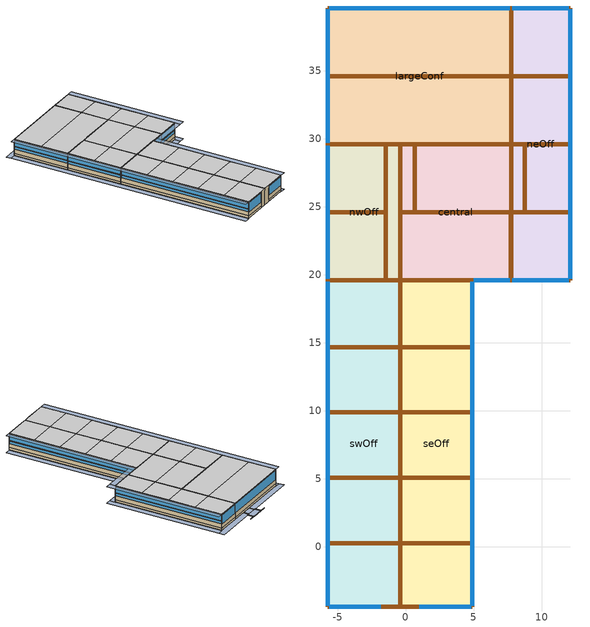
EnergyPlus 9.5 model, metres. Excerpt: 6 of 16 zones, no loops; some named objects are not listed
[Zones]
central
 floor to underfloor_void_space (internal_floor_4): 7.75,19.6 -0.41,19.6 -0.41,29.6 7.75,29.6 z1.12
 wall outside (insulated_metal_panel_wall_mull): 4.91,19.6 7.75,19.6 z1.12:1.52; 4.91,19.6 7.75,19.6 z3.92:4.12
 wall outside (insulated_metal_panel_wall_5): 4.91,19.6 7.75,19.6 z1.52:3.92
 wall to nwOff (internal_partition_9): -0.41,19.6 -0.41,29.6 z1.12:4.12
 wall to seOff (internal_partition_9): 4.91,19.6 -0.41,19.6 z1.12:4.12
 wall to largeConf (internal_partition_9): 7.74,29.6 -0.41,29.6 z1.12:4.12
 wall to neOff (internal_partition_9): 7.74,29.6 7.74,19.6 z1.12:4.12
 window (lowe_double_layer_uip0d43_100123456): 5.01,19.6 7.65,19.6 z2.84:3.87; 5.01,19.6 7.65,19.6 z2.27:2.74
 door inside (IRTSurface): 7.73,29.6 -0.41,29.6 / 7.74,29.59 7.74,19.6 / 4.9,19.6 -0.41,19.6 / -0.41,19.6 -0.41,29.59 z1.12:4.12; 7.74,24.6 -0.41,24.6 -0.41,19.6 7.74,19.6 z4.12; 0.65,24.6 7.74,24.6 7.74,29.59 0.65,29.59 z4.12
 ceiling to roofN0 (ceiling_tile_panel_12): -0.41,19.6 7.75,19.6 7.75,24.6 -0.41,24.6 z4.12
 ceiling to roofN1 (cooled_panel_12): -0.41,24.6 7.75,24.6 7.75,29.6 -0.41,29.6 z4.12
neOff
 floor to underfloor_void_space (internal_floor_noCarpet): 12.1,19.6 7.75,19.6 7.75,39.6 12.1,39.6 z1.12
 wall outside (insulated_metal_panel_wall_mull): 7.75,19.6 12.1,19.6 12.1,39.61 7.75,39.61 z1.12:1.52; 7.75,19.6 12.1,19.6 12.1,39.61 7.75,39.61 z3.92:4.12
 wall outside (insulated_metal_panel_wall_5): 7.75,19.6 12.1,19.6 12.1,39.61 7.75,39.61 z1.52:3.92
 wall to largeConf (internal_partition_9): 7.75,29.6 7.75,39.6 z1.12:4.12
 window (lowe_double_layer_uip0d43_100123456): 12.1,19.7 12.1,39.51 / 7.85,19.6 12,19.6 z2.84:3.87; 12.1,19.7 12.1,39.51 / 7.85,19.6 12,19.6 z2.27:2.74; 12,39.61 7.85,39.61 z2.27:3.87
 door inside (IRTSurface): 7.75,29.6 7.75,39.59 z1.12:4.12; 7.75,34.6 12.1,34.6 12.1,39.6 7.75,39.6 z4.12; 7.76,19.6 12.1,19.6 12.1,24.6 7.76,24.6 z4.12; 8.76,24.6 12.1,24.6 12.1,29.59 8.76,29.59 z4.12; 7.75,29.6 12.1,29.6 12.1,34.59 7.75,34.59 z4.12
 ceiling to roofN0 (ceiling_tile_panel_12): 7.75,19.6 12.1,19.6 12.1,24.6 7.75,24.6 z4.12
 ceiling to roofN3 (ceiling_tile_panel_12): 7.75,34.6 12.1,34.6 12.1,39.6 7.75,39.6 z4.12
 ceiling to roofN1 (cooled_panel_12): 7.75,24.6 12.1,24.6 12.1,29.6 7.75,29.6 z4.12
 ceiling to roofN2 (ceiling_tile_panel_12): 7.75,29.6 12.1,29.6 12.1,34.6 7.75,34.6 z4.12
seOff
 floor to underfloor_void_space (internal_floor_4): 4.91,-4.41 -0.41,-4.41 -0.41,19.6 4.91,19.6 z1.12
 wall outside (insulated_metal_panel_wall_5): 0.91,-4.41 4.91,-4.41 4.91,19.6 z1.52:3.92
 wall outside (insulated_metal_panel_wall_mull): 0.91,-4.41 4.91,-4.41 4.91,19.6 z3.92:4.12; 0.91,-4.41 4.91,-4.41 4.91,19.6 z1.12:1.52
 wall to swOff (internal_partition_9): -0.41,19.6 -0.41,-4.41 z1.12:4.12
 wall adiabatic (insulated_metal_panel_wall_5): -0.41,-4.41 0.91,-4.41 z1.12:4.12
 window (lowe_double_layer_uip0d43_100123456): 4.91,-4.31 4.91,19.5 z2.27:2.74; 4.91,-4.31 4.91,19.5 z2.84:3.87; 1.01,-4.41 4.81,-4.41 z2.27:3.87
 door inside (IRTSurface): -0.41,19.6 -0.41,-4.4 z1.12:4.12; -0.41,0.29 4.91,0.29 4.91,5.08 -0.41,5.08 z4.12; -0.41,5.09 4.91,5.09 4.91,9.88 -0.41,9.88 z4.12; -0.41,9.89 4.91,9.89 4.91,14.68 -0.41,14.68 z4.12; -0.41,-4.41 4.91,-4.41 4.91,0.28 -0.41,0.28 z4.12; -0.41,14.69 4.91,14.69 4.91,19.59 -0.41,19.59 z4.12
 ceiling to roofS1 (ceiling_tile_panel_12): -0.41,0.29 4.91,0.29 4.91,5.09 -0.41,5.09 z4.12
 ceiling to roofS2 (ceiling_tile_panel_12): -0.41,5.09 4.91,5.09 4.91,9.89 -0.41,9.89 z4.12
 ceiling to roofS3 (ceiling_tile_panel_12): -0.41,9.89 4.91,9.89 4.91,14.69 -0.41,14.69 z4.12
 ceiling to roofS0 (ceiling_tile_panel_12): -0.41,-4.41 4.91,-4.41 4.91,0.29 -0.41,0.29 z4.12
 ceiling to roofS4 (ceiling_tile_panel_12): -0.41,14.69 4.91,14.69 4.91,19.6 -0.41,19.6 z4.12
swOff
 floor to underfloor_void_space (internal_floor_4): -0.41,-4.41 -5.72,-4.41 -5.72,19.6 -0.41,19.6 z1.12
 wall outside (insulated_metal_panel_wall_mull): -5.72,19.6 -5.72,-4.41 -1.72,-4.41 z3.92:4.12; -5.72,19.6 -5.72,-4.41 -1.72,-4.41 z1.12:1.52
 wall outside (insulated_metal_panel_wall_5): -5.72,19.6 -5.72,-4.41 -1.72,-4.41 z1.52:3.92
 wall to nwOff (internal_partition_9): -5.72,19.6 -0.41,19.6 z1.12:4.12
 wall adiabatic (insulated_metal_panel_wall_5): -1.72,-4.41 -0.41,-4.41 z1.12:4.12
 window (lowe_double_layer_uip0d43_100123456): -5.72,19.5 -5.72,-4.31 z2.84:3.87; -5.72,19.5 -5.72,-4.31 z2.27:2.74; -5.62,-4.41 -1.82,-4.41 z2.27:3.87
 door inside (IRTSurface): -5.72,19.6 -0.42,19.6 z1.12:4.12; -5.72,5.09 -0.41,5.09 -0.41,9.88 -5.72,9.88 z4.12; -5.72,9.89 -0.41,9.89 -0.41,14.68 -5.72,14.68 z4.12; -5.72,-4.41 -0.41,-4.41 -0.41,0.28 -5.72,0.28 z4.12; -5.72,14.69 -0.41,14.69 -0.41,19.59 -5.72,19.59 z4.12
 ceiling to roofS1 (ceiling_tile_panel_12): -5.72,0.29 -0.41,0.29 -0.41,5.09 -5.72,5.09 z4.12
 ceiling to roofS2 (ceiling_tile_panel_12): -5.72,5.09 -0.41,5.09 -0.41,9.89 -5.72,9.89 z4.12
 ceiling to roofS3 (ceiling_tile_panel_12): -5.72,9.89 -0.41,9.89 -0.41,14.69 -5.72,14.69 z4.12
 ceiling to roofS0 (ceiling_tile_panel_12): -5.72,-4.41 -0.41,-4.41 -0.41,0.29 -5.72,0.29 z4.12
 ceiling to roofS4 (ceiling_tile_panel_12): -5.72,14.69 -0.41,14.69 -0.41,19.6 -5.72,19.6 z4.12
nwOff
 floor to underfloor_void_space (internal_floor_noCarpet): -0.41,19.6 -5.72,19.6 -5.72,29.6 -0.41,29.6 z1.12
 wall outside (insulated_metal_panel_wall_5): -5.72,29.6 -5.72,19.6 z1.52:3.92
 wall outside (insulated_metal_panel_wall_mull): -5.72,29.6 -5.72,19.6 z3.92:4.12; -5.72,29.6 -5.72,19.6 z1.12:1.52
 wall to largeConf (internal_partition_9): -5.72,29.6 -0.41,29.6 z1.12:4.12
 window (lowe_double_layer_uip0d43_100123456): -5.72,29.5 -5.72,19.7 z2.84:3.87; -5.72,29.5 -5.72,19.7 z2.27:2.74
 door inside (IRTSurface): -5.72,29.6 -0.42,29.6 z1.12:4.12; -5.72,19.6 -1.47,19.6 -1.47,24.59 -5.72,24.59 z4.12; -5.72,24.6 -1.47,24.6 -1.47,29.59 -5.72,29.59 z4.12
 ceiling to roofN0 (cooled_panel_12): -0.41,24.6 -5.72,24.6 -5.72,19.6 -0.41,19.6 z4.12
 ceiling to roofN1 (cooled_panel_12): -5.72,24.6 -0.41,24.6 -0.41,29.6 -5.72,29.6 z4.12
largeConf
 floor to underfloor_void_space (internal_floor_noCarpet): 7.75,29.6 -5.72,29.6 -5.72,39.6 7.75,39.6 z1.12
 wall outside (insulated_metal_panel_wall_5): 7.75,39.61 -5.72,39.6 -5.72,29.6 z1.52:3.92
 wall outside (insulated_metal_panel_wall_mull): 7.75,39.61 -5.72,39.6 -5.72,29.6 z3.92:4.12; 7.75,39.61 -5.72,39.6 -5.72,29.6 z1.12:1.52
 window (lowe_double_layer_uip0d43_100123456): -5.72,39.5 -5.72,29.7 z2.27:2.74; -5.72,39.5 -5.72,29.7 z2.84:3.87; 7.65,39.6 -5.62,39.6 z2.27:3.87
 door inside (IRTSurface): -5.72,34.6 7.74,34.6 7.74,39.59 -5.72,39.59 z4.12; -5.72,29.6 7.74,29.6 7.74,34.59 -5.72,34.59 z4.12
 ceiling to roofN3 (ceiling_tile_panel_12): -5.72,34.6 7.75,34.6 7.75,39.6 -5.72,39.6 z4.12
 ceiling to roofN2 (ceiling_tile_panel_12): -5.72,29.6 7.75,29.6 7.75,34.6 -5.72,34.6 z4.12
shading: 1.88,41.75 2.88,41.75 / 2.88,41.75 2.88,40.61 / 2.88,40.61 3.18,40.61 / 3.18,40.61 3.19,39.6 / 3.19,39.6 4.98,39.6 / 4.98,39.6 4.98,40.61 / 4.98,40.61 5.28,40.61 / 5.28,40.61 5.28,41.75 / 5.28,41.75 6.28,41.75 z1.02:1.12; 13.1,18.6 12.1,18.6 12.1,39.61 13.1,39.61 z4.12; 5.91,-4.41 4.91,-4.41 4.91,19.6 5.91,19.6 z4.12; 12.1,18.6 5.92,18.6 5.92,19.6 12.1,19.6 z4.12; -5.72,-4.4 -6.72,-4.4 -6.72,39.61 -5.72,39.61 z4.12; -5.72,-4.41 -6.72,-4.41 -6.72,39.6 -5.72,39.6 z1.02; 5.91,-4.41 4.91,-4.41 4.91,19.6 5.91,19.6 z1.02; 12.1,18.6 5.92,18.6 5.92,19.6 12.1,19.6 z1.02; 13.1,18.59 12.1,18.59 12.1,39.6 13.1,39.6 z1.02; 4.98,39.6 3.19,39.6 3.18,40.61 4.98,40.61 z1.02; 5.28,40.61 4.98,40.61 4.98,41.75 5.28,41.75 z1.02; 4.98,40.61 2.88,40.61 2.88,41.75 4.98,41.75 z1.02; 3.19,39.6 4.98,39.6 4.98,40.61 3.18,40.61 z1.12; 3.18,40.61 5.28,40.61 5.28,41.75 3.17,41.75 z1.12; 3.18,39.61 -6.72,39.6 -6.72,40.6 3.18,40.61 z1.02; 13.1,39.61 4.98,39.6 4.98,40.6 13.1,40.61 z1.02
[Building]
Building: North Axis {deg}=15; Terrain=Suburbs; Loads Convergence Tolerance Value {W}=0.04; Temperature Convergence Tolerance Value {deltaC}=0.4; Solar Distribution=FullExterior; Maximum Number of Warmup Days=25; Minimum Number of Warmup Days=6
[Site:Location]
Pittsburgh PA USA: Latitude {deg}=40.36; Longitude {deg}=-79.92; Time Zone {hr}=-5; Elevation {m}=388
[SizingPeriod:DesignDay] Day of Month=15; Humidity Condition Type=WetBulb; Barometric Pressure {Pa}=96749.9; Wind Direction {deg}=0; Rain Indicator=No; Snow Indicator=No
Name | Month | Day Type | Maximum Dry-Bulb Temperature {C} | Daily Dry-Bulb Temperature Range {deltaC} | Wetbulb or DewPoint at Maximum Dry-Bulb {C} | Wind Speed {m/s} | Daylight Saving Time Indicator | Sky Clearness
Summer Design Day in Pittsburgh PA 99.6 | 7 | SummerDesignDay | 32.2 | 9.8 | 22.4 | 0 | Yes | 0.98
Winter Design Day in Pittsburgh PA 99.6 | 1 | WinterDesignDay | -14.7 | 0 | -14.7 | 11.2 | No | 0
[Site:GroundTemperature:BuildingSurface]
18, 18, 18, 18, 18, 18, 18, 18, 18, 18, 18, 18
[Site:GroundTemperature:FCfactorMethod]
2.1, 1.21, 2.79, 5.27, 11.76, 16.77, 20.14, 21.17, 19.42, 15.53, 10.34, 5.52
[Site:GroundTemperature:Shallow]
14, 14, 14, 14, 14, 14, 14, 14, 14, 14, 14, 14
[Site:GroundTemperature:Deep]
14, 14, 14, 14, 14, 14, 14, 14, 14, 14, 14, 14
[Site:GroundReflectance]
0.2, 0.2, 0.2, 0.2, 0.2, 0.2, 0.2, 0.2, 0.2, 0.2, 0.2, 0.2
[Site:GroundReflectance:SnowModifier]
2, 2
[Material] Roughness=Rough; Thermal Absorptance=0.9
Name | Thickness {m} | Conductivity {W/m-K} | Density {kg/m3} | Specific Heat {J/kg-K} | Solar Absorptance | Visible Absorptance
aerated_concrete_1cm | 0.05 | 1.13 | 2000 | 1000 | 0.6 | 0.6
steel_5mm | 0.05 | 45 | 7800 | 480 | 0.6 | 0.6
foam_polyisocyanate_105mm | 0.105 | 0.03 | 45 | 1470 | 0.6 | 0.6
foam_polyisocyanate_105mm_mull | 0.0025 | 0.03 | 45 | 1470 | 0.6 | 0.6
gypsum_plasterboard_25mm | 0.025 | 0.25 | 900 | 1000 | 0.5 | 0.5
ceiling_tile_1cm | 0.005 | 0.056 | 380 | 1000 | 0.5 | 0.5
copper_2mm | 0.005 | 200 | 7000 | 460 | 0.6 | 0.6
[Material:NoMass] Roughness=Rough; Thermal Absorptance=0.9; Solar Absorptance=0.7; Visible Absorptance=0.7
Name | Thermal Resistance {m2-K/W}
carpet | 0.28
air_gap_10mm | 0.15
[Material:InfraredTransparent]
IRTMaterial
[WindowMaterial:SimpleGlazingSystem]
iw_ext_win_simple: U-Factor {W/m2-K}=2.655; Solar Heat Gain Coefficient=0.422; Visible Transmittance=0.252
[WindowMaterial:Blind] Slat Orientation=Horizontal; Slat Infrared Hemispherical Transmittance=0; Blind Top Opening Multiplier=0.5; Blind Bottom Opening Multiplier=0.5; Blind Left Side Opening Multiplier=0.5; Blind Right Side Opening Multiplier=0.5; Minimum Slat Angle {deg}=0
Name | Slat Width {m} | Slat Separation {m} | Slat Thickness {m} | Slat Angle {deg} | Slat Conductivity {W/m-K} | Slat Beam Solar Transmittance | Front Side Slat Beam Solar Reflectance | Back Side Slat Beam Solar Reflectance | Slat Diffuse Solar Transmittance | Front Side Slat Diffuse Solar Reflectance | Back Side Slat Diffuse Solar Reflectance | Slat Beam Visible Transmittance | Front Side Slat Beam Visible Reflectance | Back Side Slat Beam Visible Reflectance | Slat Diffuse Visible Transmittance | Front Side Slat Diffuse Visible Reflectance | Back Side Slat Diffuse Visible Reflectance | Front Side Slat Infrared Hemispherical Emissivity | Back Side Slat Infrared Hemispherical Emissivity | Blind to Glass Distance {m} | Maximum Slat Angle {deg}
external_reflector_30001 | 0.37 | 0.37 | 0.01 | 0 | 1 | 0.332 | 0.5 | 0.1 | 0.332 | 0.5 | 0.1 | 0.337 | 0.5 | 0.1 | 0.337 | 0.5 | 0.1 | 0.84 | 0.84 | 1 | 90
blind_3002 | 0.007 | 0.005 | 0.0002 | 20 | 221 | 0 | 0.8 | 0.8 | 0 | 0.8 | 0.8 | 0 | 0.8 | 0.8 | 0 | 0.8 | 0.8 | 0.9 | 0.9 | 0.02 | 0
[Construction]
insulated_metal_panel_wall_5: steel_5mm, foam_polyisocyanate_105mm, steel_5mm
internal_partition_9: gypsum_plasterboard_25mm, air_gap_10mm, gypsum_plasterboard_25mm
lowe_double_layer_uip0d43_100123456: iw_ext_win_simple
lowe_double_layer_inside_blind_2001: iw_ext_win_simple, blind_3002
lowe_double_layer_outside_reflector_2004: external_reflector_30001, iw_ext_win_simple
internal_floor_4: aerated_concrete_1cm, carpet
internal_floor_noCarpet: aerated_concrete_1cm
ceiling_tile_panel_12: ceiling_tile_1cm
IRTSurface: IRTMaterial
cooled_panel_12: copper_2mm, copper_2mm
insulated_metal_panel_wall_mull: steel_5mm, foam_polyisocyanate_105mm_mull, copper_2mm
[Zone] Type=1; Multiplier=1; Zone Inside Convection Algorithm=TARP; Part of Total Floor Area=Yes
swOff; seOff; nwOff; neOff; central; largeConf
[RoomAirModelType] Room-Air Modeling Type=UnderFloorAirDistributionInterior; Air Temperature Coupling Strategy=DIRECT
Name | Zone
seOff RoomAir Model | seOff
swOff RoomAir Model | swOff
[InternalMass] Construction=internal_floor_noCarpet; Surface Area {m2}=600.1234
Name | Zone or ZoneList
swOff_intMass | swOff
seOff_intMass | seOff
nwOff_intMass | nwOff
neOff_intMass | neOff
largeConf_intMass | largeConf
central_intMass | central
[RoomAirSettings:UnderFloorAirDistributionInterior] Number of Diffusers=8; Power per Plume {W}=Autocalculate; Design Effective Area of Diffuser {m2}=Autocalculate; Diffuser Slot Angle from Vertical {deg}=Autocalculate; Temperature Difference Threshold for Reporting {deltaC}=0.001; Floor Diffuser Type=Swirl; Transition Height {m}=1.7; Coefficient A=Autocalculate; Coefficient B=Autocalculate; Coefficient C=Autocalculate; Coefficient D=Autocalculate; Coefficient E=Autocalculate
seOff; swOff
[WindowShadingControl] Shading Control Type=AlwaysOn; Shading Control Is Scheduled=No; Glare Control Is Active=No; Setpoint 2 {W/m2 or deg C}=0; Multiple Surface Control Type=Sequential
Name | Zone | Shading Type | Construction with Shading | Type of Slat Angle Control for Blinds | Fenestration Surface 1 | Fenestration Surface 2
interior_blind_control_1001-seOff | seOff | InteriorBlind | lowe_double_layer_inside_blind_2001 | FixedSlatAngle | seOff_Wall_south_Win
external_reflector_control_1004-neOff | neOff | ExteriorBlind | lowe_double_layer_outside_reflector_2004 | BlockBeamSolar | neOff_Wall_east_Win_top | neOff_Wall_south_Win_top
external_reflector_control_1004-central | central | ExteriorBlind | lowe_double_layer_outside_reflector_2004 | BlockBeamSolar | central_Wall_south_Win_top
external_reflector_control_1004-seOff | seOff | ExteriorBlind | lowe_double_layer_outside_reflector_2004 | BlockBeamSolar | seOff_wall_east_Win_top
external_reflector_control_1004-nwOff | nwOff | ExteriorBlind | lowe_double_layer_outside_reflector_2004 | BlockBeamSolar | nwOff_Wall_mid_Win_top
external_reflector_control_1004-swOff | swOff | ExteriorBlind | lowe_double_layer_outside_reflector_2004 | BlockBeamSolar | swOff_wall_west_Win_top
external_reflector_control_1004-largeConf | largeConf | ExteriorBlind | lowe_double_layer_outside_reflector_2004 | BlockBeamSolar | largeConf_Wall_west_Win_top
[ZoneMixing] Schedule=On 24/7; Design Flow Rate Calculation Method=AirChanges/Hour; Air Changes per Hour {1/hr}=10; Delta Temperature {deltaC}=0
Name | Zone | Source Zone
nwOff_to_swOff_mixing | swOff | nwOff
swOff_to_nwOff_mixing | nwOff | swOff
nwOff_to_central_mixing | central | nwOff
central_to_nwOff_mixing | nwOff | central
nwOff_to_largeConf_mixing | largeConf | nwOff
largeConf_to_nwOff_mixing | nwOff | largeConf
largeConf_to_central_mixing | central | largeConf
central_to_largeConf_mixing | largeConf | central
largeConf_to_neOff_mixing | neOff | largeConf
neOff_to_largeConf_mixing | largeConf | neOff
neOff_to_central_mixing | central | neOff
central_to_neOff_mixing | neOff | central
central_to_seOff_mixing | seOff | central
seOff_to_central_mixing | central | seOff
seOff_to_swOff_mixing | swOff | seOff
swOff_to_seOff_mixing | seOff | swOff
[People] Number of People Calculation Method=People; Fraction Radiant=0.3; Sensible Heat Fraction=AutoCalculate; Carbon Dioxide Generation Rate {m3/s-W}=3.82e-08; Enable ASHRAE 55 Comfort Warnings=No; Mean Radiant Temperature Calculation Type=ZoneAveraged; Work Efficiency Schedule=Work efficiency; Clothing Insulation Calculation Method=ClothingInsulationSchedule; Clothing Insulation Schedule=Clothing Schedule Normal; Air Velocity Schedule=AirVelocitySchedule; Thermal Comfort Model 1 Type=Fanger
Name | Zone or ZoneList | Number of People Schedule | Number of People | Activity Level Schedule
People central | central | Office_EatDrink_Occ | 3 | Activity Schedule Walking
People neOff | neOff | iw_office_term_related_occ | 2 | Activity Schedule Seated
People seOff | seOff | iw_office_term_related_occ | 8 | Activity Schedule Seated
People nwOff | nwOff | iw_office_term_related_occ | 2 | Activity Schedule Seated
People swOff | swOff | iw_office_term_related_occ | 8 | Activity Schedule Seated
People largeConf | largeConf | iw_classroom_occ | 20 | Activity Schedule Seated
[Lights] Design Level Calculation Method=LightingLevel; Return Air Fraction=0; Fraction Radiant=0.42; Fraction Visible=0.18; Fraction Replaceable=1
Name | Zone or ZoneList | Schedule | Lighting Level {W}
central General lighting | central | iw_off | 1400
neOff General lighting | neOff | iw_off | 1500
seOff General lighting | seOff | iw_office_phd_light | 2400
nwOff General lighting | nwOff | iw_off | 850
swOff General lighting | swOff | iw_office_phd_light | 2400
largeConf General lighting | largeConf | iw_off | 2400
[ElectricEquipment] Design Level Calculation Method=Watts/Area; Fraction Latent=0; Fraction Radiant=0.2; Fraction Lost=0
Name | Zone or ZoneList | Schedule | Watts per Zone Floor Area {W/m2}
central Equipment 1 | central | iw_office_allyear_occ | 10
neOff Equipment 1 | neOff | iw_office_allyear_occ | 40
seOff Computing gain 1 | seOff | iw_office_allyear_occ | 20
nwOff Computing gain 1 | nwOff | iw_office_allyear_occ | 10
swOff Computing gain 1 | swOff | iw_office_allyear_occ | 10
largeConf Equipment 1 | largeConf | iw_classroom_occ | 10
[ZoneInfiltration:DesignFlowRate] Schedule=Infiltration_Mar_More; Design Flow Rate Calculation Method=AirChanges/Hour; Air Changes per Hour {1/hr}=0.175; Constant Term Coefficient=1; Temperature Term Coefficient=0; Velocity Term Coefficient=0; Velocity Squared Term Coefficient=0
Name | Zone or ZoneList | Design Flow Rate {m3/s}
central Infiltration | central | 0.008987
neOff Infiltration | neOff | 0.005438
seOff Infiltration | seOff | 0.00534
nwOff Infiltration | nwOff | 0.005438
swOff Infiltration | swOff | 0.00534
largeConf Infiltration | largeConf | 0.016837
[EnergyManagementSystem:Actuator] Actuated Component Unique=Environment; Actuated Component Type=Weather Data
Name | Actuated Component Control Type
Set_oat | Outdoor Dry Bulb
Set_oah | Outdoor Relative Humidity
Set_oadwp | Outdoor Dew Point
Set_solDir | Direct Solar
Set_solDif | Diffuse Solar
Set_wds | Wind Speed
Set_wdd | Wind Direction
[EnergyManagementSystem:OutputVariable] Type of Data in Variable=Averaged; Update Frequency=ZoneTimeStep
Name | EMS Variable | Units
IW North Zone Average Temperature | IW_Node4_N_T_Ave | C
IW Chilled Water System Internal Enable Flag | IW_CWS_IEN
IW Hot Water System OA Enable Flag | IW_HW_OEN
IW Cooling Mode Flag | IW_COOLMODE
IW Heating Mode Flag | IW_HEATMODE
IW Swing Mode Flag | IW_SWINGMODE
IW Free Cooling Mode Flag | IW_FREECOOL
IW Maximum Dewpoint of North Zones | IW_MAX_ZDP | C
IW Average Dewpoint of North Zones | IW_AVG_ZDP | C
IW Effective Zone Air Temperature Setpoint | IAT_EFFEC_STPT | C
IW Is Daytime Flag | IS_DAY
IW Average CO2 Level of Sensored Zones | AVE_CO2 | ppm
IW Heating Switch Flag | Heating_switch
IW Base Zone Air Temperature Setpoint | IAT_temp_stpt_base | C
IW Hot Water System OA Enable Flag OA Setpoint | HWOEN_stpt | C
IW Zone Air Temperature Setpoint Heating Setback for Weekend | Heating_weekendsetback | C
IW Zone Air Temperature Setpoint Heating Setback for Night | Heating_nightsetback | C
IW Hot Water System Supply Water Temperature Setpoint | Heating_spw_stpt | C
IW Semco Operation Enable on Indoor Air Temperature Flag Temperature Setpoint | Semco_T_SP | C
IW Semco Operation Enable on Indoor Air Dewpoint Flag Temperature Setpoint | Semco_DP_SP | C
IW Semco DX Coil Leaving Temperature Setpoint | DOAS_RADT_STPT | C
IW Semco Operation Flag | SEMCO_SYS_OP_SENSOR
IW Mullion Operation Flag Action | Set_mullion_op
IW Radiant Panel Operation Flag Action | Set_radiant_panel_op
IW Coolwave Operation Flag Action | Set_coolwave_op
IW seOff FCU Operation Flag Action | Set_seOff_fcu_op
IW swOff FCU Operation Flag Action | Set_swOff_fcu_op
IW Semco System Operation Flag Action | Set_semco_sys_op
IW Hot Water Loop Operation Flag Action | Set_HWLoop_op
IW Chilled Water Loop Operation Flag Action | Set_CHWLoop_op
IW Mullion Heating Control Temperature Action High | Set_mullion_heating_control_temp_high
IW Mullion Heating Control Temperature Action Low | Set_mullion_heating_control_temp_low
IW Mullion Cooling Control Temperature Action High | Set_mullion_cooling_control_temp_high
IW Mullion Cooling Control Temperature Action Low | Set_mullion_cooling_control_temp_low
IW Chilled Water Supply Temperature Setpoint Action | Set_chw_sp_stpt | C
IW Hot Water Supply Temperature Setpoint Action | Set_hw_sp_stpt | C
IW DOAS Heat Recovery System Operation Flag Action | Set_DOAS_htrv_op
IW DOAS Burner System Operation Flag Action | Set_burner_op
IW DOAS Desiccant System Operation Flag Action | Set_DOAS_desiccant_sys_op
IW DOAS Desiccant Wheel Operation Flag Action | Set_desiccant_wheel_op
IW DOAS Regen Fan Operation Flag Action | Set_regen_fan_op
Mullion Heating Control Temperature High Schedule Value | mullion_heating_control_temp_high_sensor | C
Mullion Heating Control Temperature Low Schedule Value | mullion_heating_control_temp_low_sensor | C
IW Calculated Heating Demand | CalculatedHeatingDmd | kW
DEBUG_PID_error_lastStep | PID_error_lastStep
IW Hot Water Supply Setpoint | iw_hw_ssp_2017_sensor | C
IW Average PPD | AveragePPD | %
IW Max PPD | MaxPPD | %
IW Effective IAT Setpoint by Logics | IAT_EFFEC_STPT_iw_logics | C
IW Occupy Mode Flag | IW_OCCUPY_MODE
[ExternalInterface:Schedule]
Name | Initial Value
HWOEN_stpt_sch | 10
IAT_EFFEC_STPT_sch | 20
[Schedule:Compact]
On 24/7: Through: 12/31, For: AllDays, Until: 24:00, 1
Office_EatDrink_Occ: Through: 31 Dec, For: Weekdays SummerDesignDay, Until: 11:00, 0, Until: 12:00, 0.25, Until: 14:00, 1, Until: 15:00, 0.75, Until: 24:00, 0, For: Weekends, Until: 24:00, 0, For: Holidays, Until: 24:00, 0, For: WinterDesignDay AllOtherDays, Until: 24:00, 0
